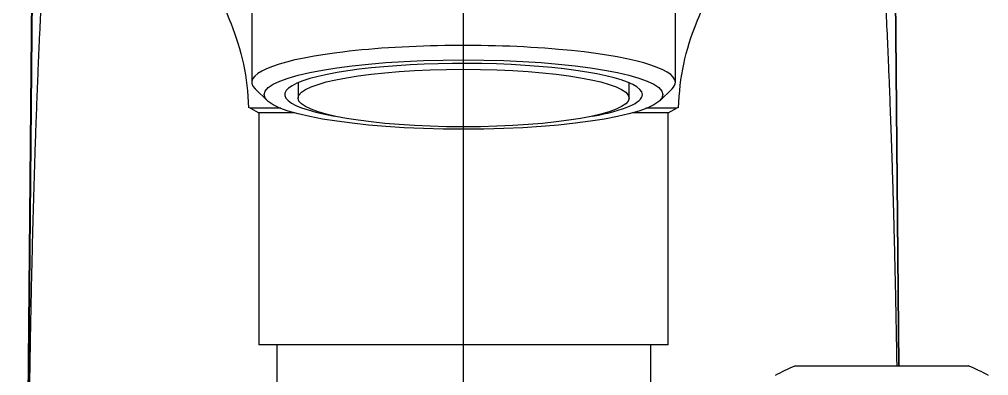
# Model space of a CAD drawing. Extents: x 1425 to 2779, y 0 to 992.
# Drawn here: x 1678 to 1732.5, y 411.9 to 431.9 of the extents above; entities that cross this region are included whole.
import ezdxf

# ---------------------------------------------------------------- set-up
doc = ezdxf.new("R2010")
doc.units = 0
doc.header["$LTSCALE"] = 10
doc.header["$MEASUREMENT"] = 0
doc.linetypes.add('ACAD_ISO04W100', pattern=[30.5, 24, -3, 0.5, -3])
doc.layers.add('1', color=7, linetype='CONTINUOUS')
doc.layers.add('BODY', color=7, linetype='CONTINUOUS')

msp = doc.modelspace()

# ---------------------------------------------------------------- linework, layer by layer
at = {"layer": '1', "color": 7, "linetype": 'Continuous', "lineweight": -3}
for p, q in [((1679.009, 468.629), (1678.004, 360.429)), ((1679.046, 468.574), (1678.044, 360.429)), ((1726.878, 468.574), (1727.398, 412.43)), ((1727.437, 412.43), (1726.916, 468.63)), ((1691.062, 435.812), (1691.062, 428.353)), ((1714.862, 428.353), (1714.862, 435.812)), ((1693.662, 428.325), (1693.662, 427.466)), ((1712.262, 427.466), (1712.262, 428.325)), ((1691.249, 427.988), (1691.938, 427.32)), ((1713.987, 427.32), (1714.676, 427.988)), ((1690.981, 426.907), (1691.462, 426.629)), ((1691.462, 426.629), (1691.462, 413.629)), ((1693.475, 426.629), (1691.462, 426.629)), ((1714.462, 426.629), (1712.448, 426.629)), ((1714.462, 426.629), (1714.958, 426.916)), ((1714.462, 413.629), (1714.462, 426.629)), ((1714.462, 413.629), (1691.462, 413.629)), ((1692.462, 413.629), (1692.462, 411.429)), ((1713.462, 413.629), (1713.462, 411.429))]:
    msp.add_line(p, q, dxfattribs=at)
for start, end in [(113.0396, 118.6854), (61.3146, 67.1918)]:
    msp.add_arc((1726.462, 400.929), 12.5, start, end, dxfattribs=at)
for centre, major_axis, start_param, end_param in [((1702.962, 428.353), (11.9, 0), 0, 3.318798), ((1702.962, 427.663), (10.05, 0), 0, 3.90716), ((1702.962, 428.353), (11.9, 0), 6.10598, 6.283185), ((1702.962, 427.663), (10.05, 0), 5.517618, 6.283185)]:
    msp.add_ellipse(centre, major_axis=major_axis, ratio=0.173648, start_param=start_param, end_param=end_param, dxfattribs=at)
for centre, major_axis in [((1702.962, 427.663), (11.2, 0)), ((1702.962, 427.466), (9.3, 0))]:
    msp.add_ellipse(centre, major_axis=major_axis, ratio=0.173648, dxfattribs=at)
for points, degree, knots in [([(1678.546, 407.823), (1678.631, 415.977), (1678.855, 423.229), (1679.082, 430.588), (1679.428, 436.251), (1679.77, 441.832), (1680.192, 445.183), (1680.619, 448.575), (1681.085, 449.327)], 2, [0, 0, 0, 0.25, 0.25, 0.5, 0.5, 0.75, 0.75, 1, 1, 1]), ([(1727.318, 412.439), (1727.318, 412.44), (1727.312, 412.819), (1727.299, 413.574), (1727.279, 414.696), (1727.257, 415.809), (1727.235, 416.892), (1727.211, 417.986), (1727.185, 419.071), (1727.157, 420.167), (1727.132, 421.095), (1727.109, 421.886), (1727.09, 422.553), (1727.069, 423.238), (1727.047, 423.94), (1727.024, 424.658), (1727, 425.365), (1726.976, 426.052), (1726.952, 426.713), (1726.928, 427.353), (1726.903, 427.986), (1726.878, 428.624), (1726.835, 429.662), (1726.771, 431.113), (1726.699, 432.596), (1726.638, 433.77), (1726.597, 434.529), (1726.56, 435.182), (1726.528, 435.728), (1726.492, 436.322), (1726.448, 437.018), (1726.398, 437.787), (1726.345, 438.557), (1726.294, 439.269), (1726.242, 439.952), (1726.19, 440.612), (1726.136, 441.262), (1726.08, 441.899), (1726.022, 442.522), (1725.963, 443.133), (1725.906, 443.683), (1725.857, 444.131), (1725.821, 444.443), (1725.8, 444.629), (1725.783, 444.768), (1725.767, 444.903), (1725.746, 445.072), (1725.725, 445.243), (1725.702, 445.418), (1725.679, 445.594), (1725.655, 445.773), (1725.63, 445.952), (1725.593, 446.214), (1725.543, 446.547), (1725.481, 446.933), (1725.428, 447.236), (1725.385, 447.473), (1725.349, 447.655), (1725.311, 447.841), (1725.271, 448.028), (1725.23, 448.203), (1725.188, 448.373), (1725.143, 448.542), (1725.092, 448.719), (1725.047, 448.856), (1725.012, 448.953), (1724.99, 449.013), (1724.968, 449.067), (1724.948, 449.115), (1724.929, 449.158), (1724.911, 449.196), (1724.894, 449.229), (1724.879, 449.259), (1724.864, 449.284), (1724.851, 449.307), (1724.843, 449.321), (1724.839, 449.327)], 3, [0, 0, 0, 0, 0.000031, 0.01922, 0.038395, 0.057554, 0.076696, 0.094794, 0.11505, 0.13429, 0.15353, 0.165352, 0.177603, 0.190284, 0.203393, 0.216931, 0.230898, 0.243727, 0.256554, 0.269381, 0.281383, 0.294172, 0.307749, 0.344467, 0.384421, 0.40366, 0.422898, 0.436293, 0.449187, 0.46158, 0.478997, 0.500245, 0.519478, 0.538712, 0.557065, 0.575744, 0.594748, 0.614076, 0.63373, 0.653708, 0.674283, 0.690347, 0.7019, 0.708942, 0.711473, 0.717906, 0.724573, 0.731474, 0.73861, 0.745979, 0.753583, 0.761422, 0.769494, 0.788702, 0.807909, 0.827117, 0.837179, 0.847954, 0.859442, 0.871642, 0.884555, 0.896075, 0.909504, 0.924842, 0.942089, 0.94915, 0.955851, 0.962194, 0.968177, 0.973801, 0.979065, 0.983971, 0.988517, 0.992704, 0.996532, 1, 1, 1, 1]), ([(1688.935, 433.724), (1688.937, 433.719), (1688.954, 433.684), (1689.066, 433.481), (1689.373, 432.882), (1689.961, 431.561), (1690.665, 429.446), (1690.847, 427.784), (1690.882, 426.924)], 3, [0, 0, 0, 0, 0.047743, 0.131733, 0.225964, 0.451476, 0.733312, 1, 1, 1, 1]), ([(1715.041, 426.922), (1715.077, 427.787), (1715.261, 429.454), (1715.967, 431.572), (1716.555, 432.889), (1716.861, 433.486), (1716.971, 433.686), (1716.988, 433.72), (1716.99, 433.725)], 3, [0, 0, 0, 0, 0.268222, 0.549721, 0.774977, 0.869108, 0.953018, 1, 1, 1, 1]), ([(1690.941, 426.93), (1690.941, 426.93), (1690.942, 426.93), (1690.946, 426.928), (1690.961, 426.927), (1690.998, 426.926), (1691.021, 426.926), (1691.05, 426.925), (1691.071, 426.925), (1691.082, 426.925), (1691.141, 426.924), (1691.199, 426.924), (1691.336, 426.923), (1691.416, 426.923), (1691.529, 426.923), (1691.552, 426.923), (1691.6, 426.923), (1691.625, 426.922), (1691.701, 426.922), (1691.754, 426.922), (1691.92, 426.922), (1692.041, 426.922), (1692.302, 426.922), (1692.442, 426.922), (1692.622, 426.921), (1692.654, 426.921), (1692.686, 426.921)], 3, [0, 0, 0, 0, 0.010769, 0.010769, 0.14801, 0.14801, 0.21663, 0.250941, 0.250941, 0.285251, 0.285251, 0.422491, 0.422491, 0.559732, 0.559732, 0.594042, 0.594042, 0.628352, 0.628352, 0.696973, 0.696973, 0.834213, 0.834213, 0.971454, 0.971454, 1, 1, 1, 1]), ([(1713.204, 426.921), (1713.245, 426.921), (1713.285, 426.921), (1713.475, 426.922), (1713.617, 426.922), (1713.815, 426.922), (1713.878, 426.922), (1714, 426.922), (1714.059, 426.922), (1714.226, 426.922), (1714.326, 426.923), (1714.506, 426.923), (1714.585, 426.923), (1714.722, 426.924), (1714.78, 426.924), (1714.874, 426.925), (1714.91, 426.926), (1714.943, 426.927), (1714.948, 426.927), (1714.959, 426.927), (1714.963, 426.928), (1714.975, 426.928), (1714.98, 426.929), (1714.983, 426.93), (1714.983, 426.93), (1714.983, 426.93)], 3, [0, 0, 0, 0, 0.035265, 0.035265, 0.171163, 0.171163, 0.239112, 0.239112, 0.307061, 0.307061, 0.442959, 0.442959, 0.578857, 0.578857, 0.714754, 0.714754, 0.850652, 0.850652, 0.884626, 0.884626, 0.918601, 0.918601, 0.98655, 0.98655, 1, 1, 1, 1]), ([(1731.361, 412.429), (1731.361, 412.429), (1731.361, 412.429), (1731.359, 412.429), (1731.349, 412.429), (1731.328, 412.429), (1731.323, 412.429), (1731.312, 412.429), (1731.295, 412.429), (1731.274, 412.429), (1731.225, 412.429), (1731.146, 412.429), (1731.037, 412.429), (1730.945, 412.429), (1730.912, 412.429), (1730.86, 412.429), (1730.842, 412.429), (1730.806, 412.429), (1730.787, 412.429), (1730.692, 412.429), (1730.527, 412.429), (1730.337, 412.429), (1730.134, 412.429), (1730.026, 412.429), (1729.883, 412.429), (1729.854, 412.429), (1729.796, 412.429), (1729.707, 412.429), (1729.615, 412.429), (1729.429, 412.429), (1729.171, 412.429), (1728.896, 412.429), (1728.683, 412.429), (1728.611, 412.429), (1728.5, 412.429), (1728.463, 412.429), (1728.389, 412.429), (1728.352, 412.429), (1728.164, 412.429), (1727.861, 412.429), (1727.549, 412.429), (1727.232, 412.429), (1727.072, 412.429), (1726.87, 412.429), (1726.829, 412.429), (1726.748, 412.429), (1726.626, 412.429), (1726.505, 412.429), (1726.263, 412.429), (1725.942, 412.429), (1725.623, 412.429), (1725.425, 412.429), (1725.386, 412.429), (1725.307, 412.429), (1725.267, 412.429), (1725.149, 412.429), (1725.071, 412.429), (1724.84, 412.429), (1724.538, 412.429), (1724.25, 412.429), (1724.038, 412.429), (1723.968, 412.429), (1723.865, 412.429), (1723.831, 412.429), (1723.763, 412.429), (1723.729, 412.429), (1723.563, 412.429), (1723.435, 412.429), (1723.19, 412.429), (1722.956, 412.429), (1722.744, 412.429), (1722.618, 412.429), (1722.593, 412.429), (1722.545, 412.429), (1722.473, 412.429), (1722.405, 412.429), (1722.274, 412.429), (1722.114, 412.429), (1721.981, 412.429), (1721.891, 412.429), (1721.863, 412.429), (1721.824, 412.429), (1721.811, 412.429), (1721.787, 412.429), (1721.775, 412.429), (1721.719, 412.429), (1721.644, 412.429), (1721.599, 412.429), (1721.571, 412.429), (1721.563, 412.429), (1721.563, 412.429)], 3, [0, 0, 0, 0, 0.003956, 0.003956, 0.035134, 0.035134, 0.042928, 0.042928, 0.050723, 0.066312, 0.066312, 0.09749, 0.128668, 0.128668, 0.144257, 0.144257, 0.152051, 0.152051, 0.159846, 0.159846, 0.191024, 0.222202, 0.222202, 0.25338, 0.25338, 0.261174, 0.261174, 0.268969, 0.284558, 0.284558, 0.315736, 0.346914, 0.346914, 0.362503, 0.362503, 0.370298, 0.370298, 0.378092, 0.378092, 0.40927, 0.440448, 0.440448, 0.471626, 0.471626, 0.479421, 0.479421, 0.487215, 0.502804, 0.502804, 0.533982, 0.56516, 0.56516, 0.572955, 0.572955, 0.580749, 0.580749, 0.596338, 0.596338, 0.627516, 0.658694, 0.658694, 0.674283, 0.674283, 0.682078, 0.682078, 0.689872, 0.689872, 0.72105, 0.72105, 0.752229, 0.783407, 0.783407, 0.791201, 0.791201, 0.798996, 0.814585, 0.814585, 0.845763, 0.876941, 0.876941, 0.89253, 0.89253, 0.900324, 0.900324, 0.908119, 0.908119, 0.939297, 0.970475, 0.970475, 1, 1, 1, 1])]:
    msp.add_open_spline(points, degree=degree, knots=knots, dxfattribs=at)
at = {"layer": 'BODY', "color": 1, "linetype": 'ACAD_ISO04W100', "lineweight": -3}
msp.add_line((1702.962, 407.129), (1702.962, 467.841), dxfattribs=at)

doc.saveas('drawing.dxf')
